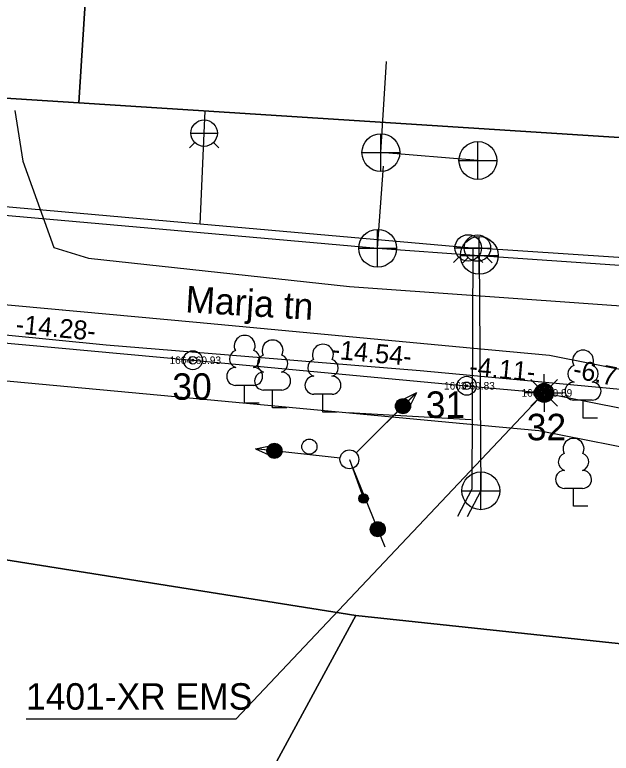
# Model space of a CAD drawing. Extents: x 631631 to 655206, y 6447066 to 6469776.
# Drawn here: x 643307.74 to 643339.28, y 6456052.17 to 6456091.21 of the extents above; entities that cross this region are included whole.
import ezdxf

# ---------------------------------------------------------------- set-up
doc = ezdxf.new("R2010")
doc.units = 0
for name, color, linetype in [('JOONSIDE', 7, 'Continuous'), ('KKAEV', 7, 'Continuous'), ('KOORDPUNKT', 7, 'Continuous'), ('KTRASS', 7, 'Continuous'), ('MOOTKORG', 7, 'Continuous'), ('MOOTMPUNKT', 7, 'Continuous'), ('MOOTNR', 7, 'Continuous'), ('MOOTPIIR', 7, 'Continuous'), ('MPOHULIIN', 7, 'Continuous'), ('PIIR', 7, 'Continuous'), ('POST', 7, 'Continuous'), ('PUU', 7, 'Continuous'), ('SIOHULIIN', 7, 'Continuous'), ('SITRASS', 7, 'Continuous'), ('TEE', 7, 'Continuous'), ('VKAEV', 7, 'Continuous'), ('VTRASS', 7, 'Continuous')]:
    doc.layers.add(name, color=color, linetype=linetype)

msp = doc.modelspace()

# ---------------------------------------------------------------- linework, layer by layer
at = {"layer": 'KKAEV'}
for p, q in [((643327.101, 6456082.922), (643327.101, 6456084.922)), ((643332.23, 6456082.503), (643332.23, 6456084.503)), ((643326.101, 6456083.922), (643328.101, 6456083.922)), ((643331.23, 6456083.503), (643333.23, 6456083.503)), ((643326.931, 6456077.862), (643326.931, 6456079.862)), ((643332.303, 6456077.486), (643332.303, 6456079.486)), ((643325.931, 6456078.862), (643327.931, 6456078.862)), ((643331.303, 6456078.486), (643333.303, 6456078.486)), ((643332.387, 6456065.042), (643332.387, 6456067.042)), ((643331.387, 6456066.042), (643333.387, 6456066.042))]:
    msp.add_line(p, q, dxfattribs=at)
for centre in [(643327.101, 6456083.922), (643332.23, 6456083.503), (643326.931, 6456078.862), (643332.303, 6456078.486), (643332.387, 6456066.042)]:
    msp.add_circle(centre, 1, dxfattribs=at)
at = {"layer": 'KOORDPUNKT'}
for centre, radius in [((643317.162, 6456072.944), 0.5), ((643317.162, 6456072.944), 0.05), ((643317.162, 6456072.944), 0.0441), ((643317.162, 6456072.944), 0.0382), ((643317.162, 6456072.944), 0.0323), ((643317.162, 6456072.944), 0.0264), ((643317.162, 6456072.944), 0.0204), ((643317.162, 6456072.944), 0.0145), ((643317.162, 6456072.944), 0.0086), ((643331.64, 6456071.593), 0.5), ((643331.64, 6456071.593), 0.05), ((643331.64, 6456071.593), 0.0441), ((643331.64, 6456071.593), 0.0382), ((643331.64, 6456071.593), 0.0323), ((643331.64, 6456071.593), 0.0264), ((643331.64, 6456071.593), 0.0204), ((643331.64, 6456071.593), 0.0145), ((643331.64, 6456071.593), 0.0086), ((643335.734, 6456071.216), 0.5), ((643335.734, 6456071.216), 0.05), ((643335.734, 6456071.216), 0.0441), ((643335.734, 6456071.216), 0.0382), ((643335.734, 6456071.216), 0.0323), ((643335.734, 6456071.216), 0.0264), ((643335.734, 6456071.216), 0.0204), ((643335.734, 6456071.216), 0.0145), ((643335.734, 6456071.216), 0.0086)]:
    msp.add_circle(centre, radius, dxfattribs=at)
at = {"layer": 'KTRASS'}
for p, q in [((643327.101, 6456083.922), (643327.404, 6456088.742)), ((643332.23, 6456083.503), (643327.101, 6456083.922))]:
    msp.add_line(p, q, dxfattribs=at)
for points in [[(643279.515, 6456083.071), (643326.931, 6456078.862), (643327.24, 6456083.202)], [(643332.303, 6456078.486), (643359.197, 6456076.637), (643359.376, 6456083.051)], [(643326.931, 6456078.862), (643332.303, 6456078.486), (643332.387, 6456066.042), (643331.669, 6456064.662)]]:
    msp.add_lwpolyline(points, dxfattribs=at)
at = {"layer": 'MOOTMPUNKT'}
for centre in [(643317.162, 6456072.944), (643331.64, 6456071.593), (643335.734, 6456071.216)]:
    msp.add_circle(centre, 0.2, dxfattribs=at)
at = {"layer": 'MOOTPIIR'}
for points in [[(643378.111, 6456068.048), (643367.549, 6456068.404), (643363.575, 6456068.677), (643359.817, 6456069.009), (643350.228, 6456070.108), (643345.768, 6456070.949), (643342.859, 6456071.837), (643336.022, 6456073.198), (643331.825, 6456073.584), (643317.347, 6456074.935), (643303.146, 6456076.249)], [(643302.738, 6456072.269), (643316.977, 6456070.953), (643331.455, 6456069.602), (643335.446, 6456069.234), (643341.883, 6456067.953), (643344.81, 6456067.059), (643349.628, 6456066.15), (643359.413, 6456065.029), (643363.261, 6456064.689), (643367.345, 6456064.408), (643377.957, 6456064.05)]]:
    msp.add_lwpolyline(points, dxfattribs=at)
at = {"layer": 'MPOHULIIN'}
for p, q in [((643325.792, 6456068.056), (643328.986, 6456071.225)), ((643328.986, 6456071.225), (643328.134, 6456070.803)), ((643328.986, 6456071.225), (643328.554, 6456070.378)), ((643320.469, 6456068.266), (643321.4, 6456068.459)), ((643320.469, 6456068.266), (643321.332, 6456067.866)), ((643324.941, 6456067.759), (643320.469, 6456068.266)), ((643325.437, 6456067.703), (643325.437, 6456067.703)), ((643325.437, 6456067.703), (643325.437, 6456067.703))]:
    msp.add_line(p, q, dxfattribs=at)
at = {"layer": 'PIIR'}
for points in [[(643275.21, 6456088.84), (643311.13, 6456086.55), (643313.76, 6456127.97), (643277.84, 6456130.25)], [(643311.13, 6456086.55), (643347.13, 6456084.24), (643349.81, 6456125.65), (643345.13, 6456125.95), (643313.76, 6456127.97)], [(643312.66, 6456035.27), (643325.78, 6456059.45), (643300.28, 6456063.51), (643294.34, 6456050.83), (643278.14, 6456033.94), (643294.59, 6456016.4)], [(643167.62, 6455843.53), (643179.45, 6455838.68), (643205.27, 6455862.06), (643222.53, 6455877.73), (643239.8, 6455893.38), (643257.07, 6455909.08), (643271.19, 6455935.24), (643286.07, 6455962.04), (643300.73, 6455988.95), (643315.34, 6456015.92), (643328.53, 6456040.21), (643333.78, 6456047.08), (643349.55, 6456056.91), (643325.78, 6456059.45), (643312.66, 6456035.27), (643294.59, 6456016.4), (643290.53, 6455996.82), (643256.66, 6455935.12), (643250.97, 6455924.76), (643239.72, 6455911.51), (643223.3, 6455896.45), (643194.7, 6455869.27)]]:
    msp.add_lwpolyline(points, close=True, dxfattribs=at)
msp.add_lwpolyline([(643127.01, 6456094.72), (643169.47, 6456085.22), (643203, 6456079.55), (643236.54, 6456073.99), (643261.57, 6456069.88), (643300.28, 6456063.51), (643325.78, 6456059.45), (643349.55, 6456056.91), (643368.11, 6456061.04), (643388.15, 6456059.86), (643402.49, 6456080.66), (643388.02, 6456081.6), (643347.13, 6456084.24), (643311.13, 6456086.55), (643275.21, 6456088.84), (643239.3, 6456091.12), (643203.38, 6456093.43), (643164.87, 6456099.77), (643124.74, 6456106.48)], dxfattribs=at)
at = {"layer": 'POST'}
msp.add_line((643325.437, 6456067.703), (643326.19, 6456065.631), dxfattribs=at)
for centre, radius in [((643323.321, 6456068.377), 0.4), ((643325.437, 6456067.703), 0.5), ((643326.19, 6456065.631), 0.25), ((643326.19, 6456065.631), 0.21), ((643326.19, 6456065.631), 0.17), ((643326.19, 6456065.631), 0.13), ((643326.19, 6456065.631), 0.0902), ((643326.19, 6456065.631), 0.0502), ((643326.19, 6456065.631), 0.0102)]:
    msp.add_circle(centre, radius, dxfattribs=at)
at = {"layer": 'PUU'}
for p, q in [((643320.379, 6456071.616), (643319.419, 6456071.616)), ((643319.899, 6456070.666), (643319.899, 6456071.616)), ((643321.856, 6456071.369), (643320.896, 6456071.369)), ((643321.376, 6456070.419), (643321.376, 6456071.369)), ((643324.518, 6456071.146), (643323.558, 6456071.146)), ((643324.038, 6456070.196), (643324.038, 6456071.146)), ((643320.659, 6456070.666), (643319.899, 6456070.666)), ((643338.271, 6456070.834), (643337.311, 6456070.834)), ((643337.791, 6456069.884), (643337.791, 6456070.834)), ((643322.136, 6456070.419), (643321.376, 6456070.419)), ((643324.798, 6456070.196), (643324.038, 6456070.196)), ((643331.875, 6456069.789), (643325.372, 6456070.163)), ((643338.551, 6456069.884), (643337.791, 6456069.884)), ((643337.769, 6456066.17), (643336.809, 6456066.17)), ((643337.289, 6456065.22), (643337.289, 6456066.17)), ((643338.049, 6456065.22), (643337.289, 6456065.22))]:
    msp.add_line(p, q, dxfattribs=at)
for centre, radius, start, end in [((643319.899, 6456073.706), 0.554, 332.5799, 207.4201), ((643321.376, 6456073.459), 0.554, 332.5799, 207.4201), ((643324.038, 6456073.236), 0.554, 332.5799, 207.4201), ((643319.559, 6456073.011), 0.465, 109.0217, 253.1415), ((643320.24, 6456073.011), 0.465, 286.8508, 70.9859), ((643337.791, 6456072.924), 0.554, 332.5799, 207.4201), ((643321.036, 6456072.764), 0.465, 109.0217, 253.1415), ((643321.716, 6456072.764), 0.465, 286.8508, 70.9859), ((643323.698, 6456072.541), 0.465, 109.0217, 253.1415), ((643324.379, 6456072.541), 0.465, 286.8508, 70.9859), ((643337.451, 6456072.229), 0.465, 109.0217, 253.1415), ((643338.131, 6456072.229), 0.465, 286.8508, 70.9859), ((643319.424, 6456072.091), 0.475, 90.0016, 269.3953), ((643320.374, 6456072.091), 0.475, 270.6047, 89.9984), ((643320.901, 6456071.844), 0.475, 90.0016, 269.3953), ((643321.851, 6456071.844), 0.475, 270.6047, 89.9984), ((643323.563, 6456071.621), 0.475, 90.0016, 269.3953), ((643324.513, 6456071.621), 0.475, 270.6047, 89.9984), ((643337.316, 6456071.309), 0.475, 90.0016, 269.3953), ((643338.266, 6456071.309), 0.475, 270.6047, 89.9984), ((643337.289, 6456068.26), 0.554, 332.5799, 207.4201), ((643336.949, 6456067.565), 0.465, 109.0217, 253.1415), ((643337.629, 6456067.565), 0.465, 286.8508, 70.9859), ((643336.814, 6456066.645), 0.475, 90.0016, 269.3953), ((643337.764, 6456066.645), 0.475, 270.6047, 89.9984)]:
    msp.add_arc(centre, radius, start, end, dxfattribs=at)
at = {"layer": 'SIOHULIIN'}
for p, q in [((643325.792, 6456068.056), (643328.973, 6456071.213)), ((643324.941, 6456067.76), (643320.488, 6456068.268)), ((643325.437, 6456067.703), (643325.437, 6456067.703)), ((643325.437, 6456067.703), (643325.437, 6456067.703)), ((643325.437, 6456067.703), (643325.437, 6456067.703)), ((643325.626, 6456067.24), (643327.31, 6456063.087))]:
    msp.add_line(p, q, dxfattribs=at)
for centre, radius in [((643328.269, 6456070.513), 0.399), ((643328.269, 6456070.513), 0.38), ((643328.269, 6456070.513), 0.361), ((643328.269, 6456070.513), 0.342), ((643328.269, 6456070.513), 0.323), ((643328.269, 6456070.513), 0.304), ((643328.269, 6456070.513), 0.285), ((643328.269, 6456070.513), 0.266), ((643328.269, 6456070.513), 0.247), ((643328.269, 6456070.513), 0.228), ((643328.269, 6456070.513), 0.209), ((643328.269, 6456070.513), 0.191), ((643328.269, 6456070.513), 0.172), ((643328.269, 6456070.513), 0.153), ((643328.269, 6456070.513), 0.134), ((643328.269, 6456070.513), 0.115), ((643328.269, 6456070.513), 0.0959), ((643328.269, 6456070.513), 0.0769), ((643328.269, 6456070.513), 0.058), ((643328.269, 6456070.513), 0.0391), ((643328.269, 6456070.513), 0.0201), ((643328.269, 6456070.513), 0.00122), ((643321.474, 6456068.155), 0.399), ((643321.474, 6456068.155), 0.38), ((643321.474, 6456068.155), 0.361), ((643321.474, 6456068.155), 0.342), ((643321.474, 6456068.155), 0.323), ((643321.474, 6456068.155), 0.304), ((643321.474, 6456068.155), 0.285), ((643321.474, 6456068.155), 0.266), ((643321.474, 6456068.155), 0.247), ((643321.474, 6456068.155), 0.228), ((643321.474, 6456068.155), 0.209), ((643321.474, 6456068.155), 0.191), ((643321.474, 6456068.155), 0.172), ((643321.474, 6456068.155), 0.153), ((643321.474, 6456068.155), 0.134), ((643321.474, 6456068.155), 0.115), ((643321.474, 6456068.155), 0.0959), ((643321.474, 6456068.155), 0.0769), ((643321.474, 6456068.155), 0.058), ((643321.474, 6456068.155), 0.0391), ((643321.474, 6456068.155), 0.0201), ((643321.474, 6456068.155), 0.00122), ((643326.937, 6456064.007), 0.399), ((643326.937, 6456064.007), 0.38), ((643326.937, 6456064.007), 0.361), ((643326.937, 6456064.007), 0.342), ((643326.937, 6456064.007), 0.323), ((643326.937, 6456064.007), 0.304), ((643326.937, 6456064.007), 0.285), ((643326.937, 6456064.007), 0.266), ((643326.937, 6456064.007), 0.247), ((643326.937, 6456064.007), 0.228), ((643326.937, 6456064.007), 0.209), ((643326.937, 6456064.007), 0.191), ((643326.937, 6456064.007), 0.172), ((643326.937, 6456064.007), 0.153), ((643326.937, 6456064.007), 0.134), ((643326.937, 6456064.007), 0.115), ((643326.937, 6456064.007), 0.0959), ((643326.937, 6456064.007), 0.0769), ((643326.937, 6456064.007), 0.058), ((643326.937, 6456064.007), 0.0391), ((643326.937, 6456064.007), 0.0201), ((643326.937, 6456064.007), 0.00122)]:
    msp.add_circle(centre, radius, dxfattribs=at)
at = {"layer": 'SITRASS'}
for p, q in [((643335.734, 6456071.716), (643335.734, 6456072.216)), ((643335.38, 6456071.57), (643335.027, 6456071.923)), ((643336.088, 6456071.57), (643336.441, 6456071.923)), ((643335.234, 6456071.216), (643334.734, 6456071.216)), ((643336.234, 6456071.216), (643336.734, 6456071.216)), ((643335.38, 6456070.862), (643335.027, 6456070.509)), ((643335.734, 6456070.716), (643335.734, 6456070.216)), ((643336.088, 6456070.862), (643336.441, 6456070.509))]:
    msp.add_line(p, q, dxfattribs=at)
for points in [[(643302.942, 6456074.259), (643317.162, 6456072.944), (643331.64, 6456071.593), (643335.734, 6456071.216), (643342.371, 6456069.895), (643345.289, 6456069.004), (643349.928, 6456068.129), (643359.615, 6456067.019), (643363.418, 6456066.683), (643367.447, 6456066.406), (643378.034, 6456066.049), (643390.668, 6456065.507), (643398.563, 6456064.279), (643401.534, 6456063.475), (643402.931, 6456062.835), (643408.971, 6456060.898), (643416.557, 6456059.022), (643420.556, 6456057.908), (643422.749, 6456057.194), (643425.873, 6456057.629), (643428.029, 6456058.371), (643431.453, 6456058.857), (643436.217, 6456059.094)], [(643335.734, 6456071.216), (643319.426, 6456053.97), (643308.338, 6456053.97)], [(643335.734, 6456071.216), (643342.371, 6456069.895), (643345.289, 6456069.004), (643349.928, 6456068.129), (643359.615, 6456067.019), (643363.418, 6456066.683)]]:
    msp.add_lwpolyline(points, dxfattribs=at)
for radius in [0.5, 0.45, 0.4, 0.35, 0.3, 0.25, 0.2, 0.15, 0.1, 0.05]:
    msp.add_circle((643335.734, 6456071.216), radius, dxfattribs=at)
at = {"layer": 'TEE'}
for points in [[(643307.755, 6456086.151), (643308.167, 6456083.468), (643309.803, 6456078.909), (643311.644, 6456078.344), (643325.451, 6456076.849), (643339.043, 6456075.874), (643352.697, 6456074.923), (643366.563, 6456074.431), (643367.305, 6456075.26), (643367.773, 6456076.203), (643367.987, 6456077.718), (643373.355, 6456077.227), (643373.323, 6456074.001), (643373.531, 6456073.91)], [(643345.249, 6456070.889), (643329.177, 6456072.385), (643312.573, 6456073.743), (643302.089, 6456074.775), (643294.156, 6456074.358), (643292.519, 6456073.719), (643291.677, 6456072.57), (643291.42, 6456070.165)]]:
    msp.add_lwpolyline(points, dxfattribs=at)
at = {"layer": 'VKAEV'}
for p, q in [((643317.055, 6456084.951), (643318.455, 6456084.951)), ((643317.26, 6456084.456), (643316.98, 6456084.177)), ((643318.25, 6456084.456), (643318.529, 6456084.177)), ((643331.019, 6456078.882), (643332.419, 6456078.882)), ((643331.504, 6456078.873), (643332.904, 6456078.873)), ((643331.224, 6456078.387), (643330.945, 6456078.108)), ((643331.709, 6456078.378), (643331.43, 6456078.099)), ((643332.214, 6456078.387), (643332.494, 6456078.108)), ((643332.699, 6456078.378), (643332.979, 6456078.099))]:
    msp.add_line(p, q, dxfattribs=at)
for centre in [(643317.755, 6456084.951), (643331.719, 6456078.882), (643332.204, 6456078.873)]:
    msp.add_circle(centre, 0.7, dxfattribs=at)
at = {"layer": 'VTRASS'}
for points in [[(643317.544, 6456080.142), (643280.07, 6456083.466), (643280.71, 6456087.43), (643280.753, 6456087.695)], [(643331.962, 6456078.877), (643331.719, 6456078.882), (643317.544, 6456080.142), (643317.755, 6456084.951), (643317.808, 6456086.123)], [(643358.848, 6456077.107), (643332.204, 6456078.873), (643331.962, 6456078.877), (643331.919, 6456066.13), (643331.156, 6456064.681)]]:
    msp.add_lwpolyline(points, dxfattribs=at)

# ---------------------------------------------------------------- texts
at = {"layer": 'JOONSIDE'}
for s, rotation, p in [('-14.28-', 354.7166, (643307.763, 6456074.366)), ('-14.54-', 354.6689, (643324.466, 6456073.034)), ('-4.11-', 354.7387, (643331.746, 6456072.136)), ('-6.77-', 348.7432, (643337.198, 6456072.027))]:
    msp.add_text(s, height=1, rotation=rotation, dxfattribs=at).set_placement(p)
at = {"layer": 'KOORDPUNKT'}
for s, p in [('30 ', (643316.075, 6456070.853)), ('31 ', (643329.475, 6456069.896)), ('32 ', (643334.815, 6456068.712))]:
    msp.add_text(s, height=1.4, dxfattribs=at).set_placement(p)
at = {"layer": 'MOOTKORG'}
for s, p in [(' 60.93', (643317.162, 6456072.744)), (' 60.83', (643331.64, 6456071.393)), (' 60.89', (643335.734, 6456071.016))]:
    msp.add_text(s, height=0.4, dxfattribs=at).set_placement(p)
at = {"layer": 'MOOTNR'}
for s, p in [('1664 ', (643315.922, 6456072.744)), ('1663 ', (643330.44, 6456071.393)), ('1662 ', (643334.534, 6456071.016))]:
    msp.add_text(s, height=0.4, dxfattribs=at).set_placement(p)
at = {"layer": 'SITRASS'}
msp.add_text('1401-XR EMS', height=1.4, dxfattribs=at).set_placement((643308.338, 6456054.47))
at = {"layer": 'TEE'}
msp.add_text('Marja tn', height=1.4, rotation=356.5484, dxfattribs=at).set_placement((643316.738, 6456075.481))

doc.saveas('drawing.dxf')
